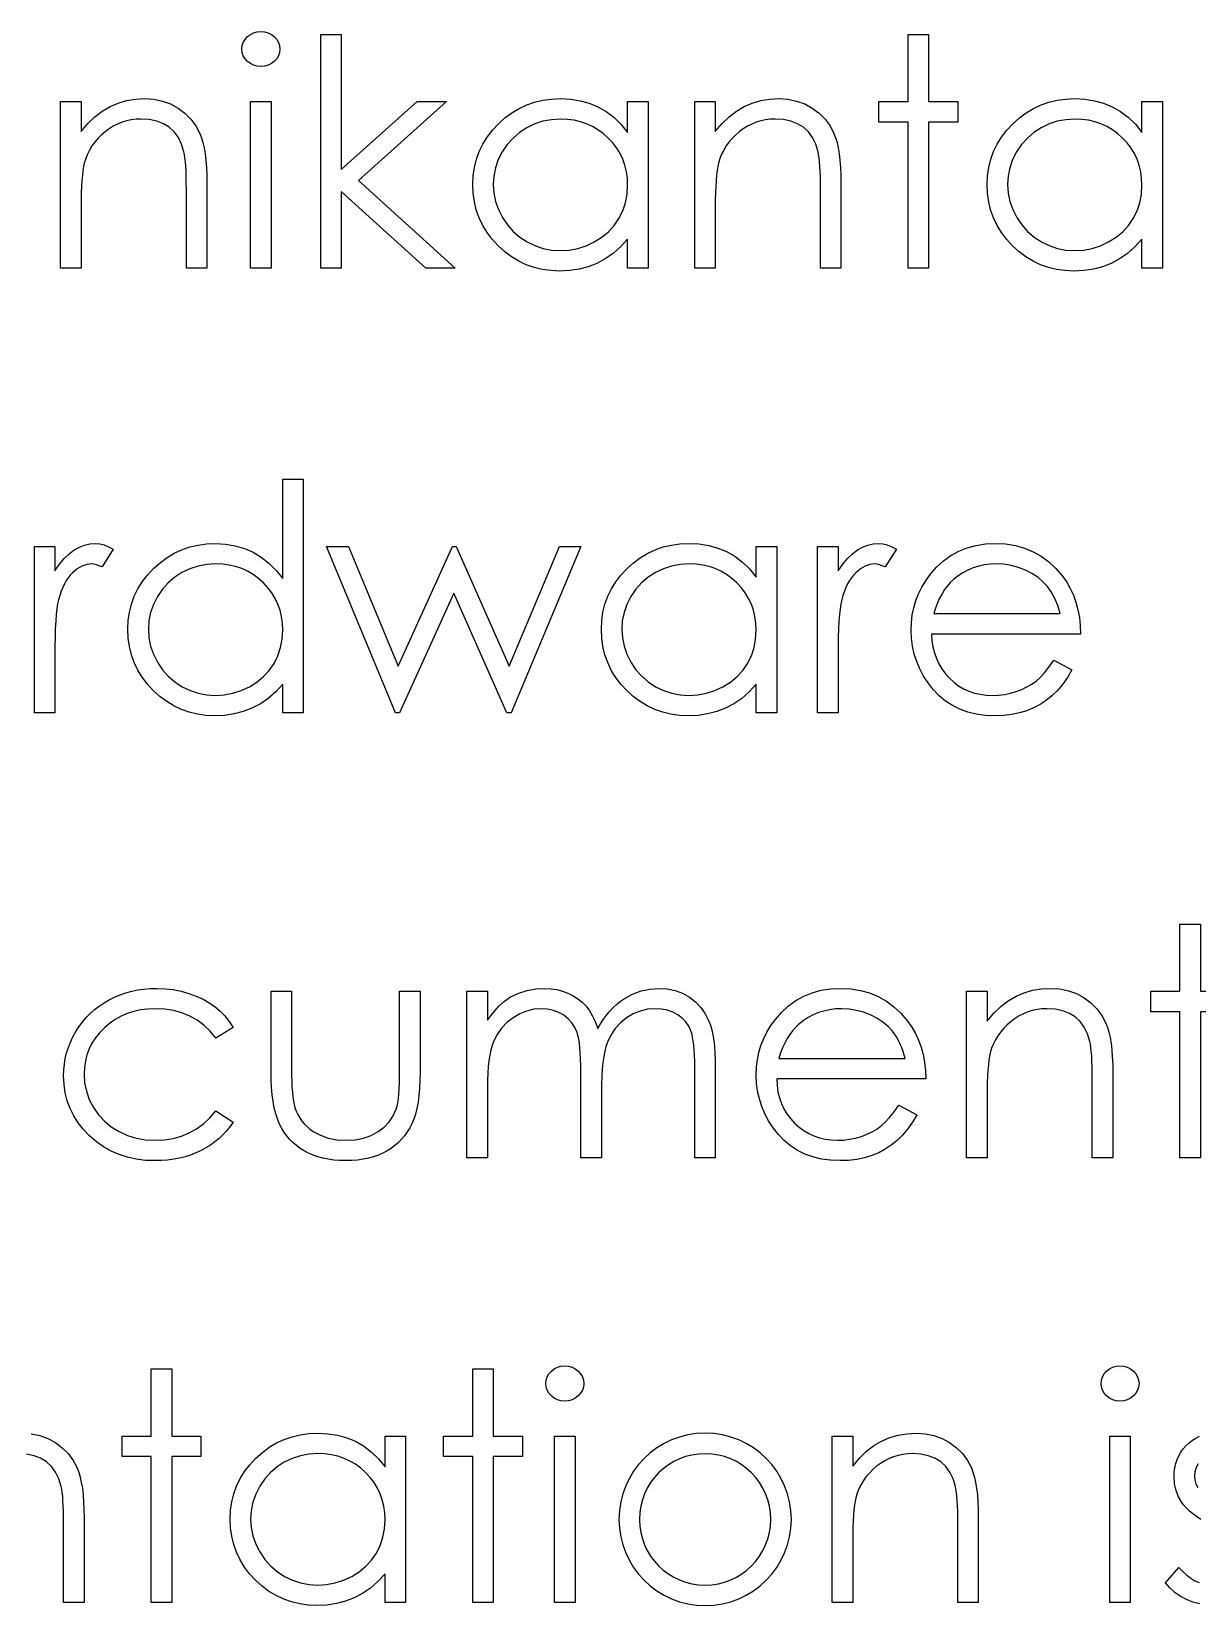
# Model space of a CAD drawing. Header units: millimetres. Extents: x -111 to 182, y -25 to 94.
# Drawn here: x -17.77 to 0.13, y 69.95 to 94.13 of the extents above; entities that cross this region are included whole.
import ezdxf

# ---------------------------------------------------------------- set-up
doc = ezdxf.new("R2010")
doc.units = ezdxf.units.MM

msp = doc.modelspace()

# ---------------------------------------------------------------- linework, layer by layer
at = {"color": 7, "linetype": 'Continuous', "flags": 128}
for points in [[(-14.251, 94.127), (-14.193, 94.122), (-14.139, 94.107), (-14.089, 94.082), (-14.044, 94.048), (-14.007, 94.006), (-13.98, 93.96), (-13.964, 93.91), (-13.958, 93.856), (-13.958, 93.856), (-13.964, 93.804), (-13.98, 93.755), (-14.007, 93.709), (-14.044, 93.668), (-14.089, 93.633), (-14.139, 93.608), (-14.193, 93.593), (-14.251, 93.588), (-14.251, 93.588), (-14.309, 93.593), (-14.361, 93.608), (-14.411, 93.633), (-14.456, 93.668), (-14.493, 93.709), (-14.52, 93.755), (-14.536, 93.804), (-14.542, 93.856), (-14.542, 93.856), (-14.536, 93.91), (-14.52, 93.96), (-14.493, 94.006), (-14.456, 94.048), (-14.411, 94.082), (-14.361, 94.107), (-14.309, 94.122), (-14.251, 94.127)], [(-13.33, 94.082), (-13.016, 94.082), (-13.016, 94.082), (-13.016, 92.007), (-13.016, 92.007), (-11.852, 93.05), (-11.852, 93.05), (-11.401, 93.05), (-11.401, 93.05), (-12.751, 91.838), (-12.751, 91.838), (-11.266, 90.492), (-11.266, 90.492), (-11.717, 90.492), (-11.717, 90.492), (-13.016, 91.671), (-13.016, 91.671), (-13.016, 90.492), (-13.016, 90.492), (-13.33, 90.492), (-13.33, 90.492), (-13.33, 94.082)], [(-4.311, 94.082), (-3.997, 94.082), (-3.997, 94.082), (-3.997, 93.05), (-3.997, 93.05), (-3.548, 93.05), (-3.548, 93.05), (-3.548, 92.736), (-3.548, 92.736), (-3.997, 92.736), (-3.997, 92.736), (-3.997, 90.492), (-3.997, 90.492), (-4.311, 90.492), (-4.311, 90.492), (-4.311, 92.736), (-4.311, 92.736), (-4.76, 92.736), (-4.76, 92.736), (-4.76, 93.05), (-4.76, 93.05), (-4.311, 93.05), (-4.311, 93.05), (-4.311, 94.082)], [(-17.324, 93.05), (-17.01, 93.05), (-17.01, 93.05), (-17.01, 92.589), (-17.01, 92.589), (-16.906, 92.712), (-16.799, 92.818), (-16.685, 92.905), (-16.566, 92.974), (-16.442, 93.027), (-16.312, 93.065), (-16.177, 93.087), (-16.036, 93.095), (-16.036, 93.095), (-15.895, 93.086), (-15.762, 93.059), (-15.637, 93.014), (-15.52, 92.95), (-15.415, 92.872), (-15.324, 92.781), (-15.248, 92.677), (-15.187, 92.561), (-15.162, 92.495), (-15.14, 92.421), (-15.122, 92.339), (-15.107, 92.248), (-15.095, 92.148), (-15.087, 92.04), (-15.081, 91.923), (-15.08, 91.798), (-15.08, 91.798), (-15.08, 90.492), (-15.08, 90.492), (-15.394, 90.492), (-15.394, 90.492), (-15.394, 91.695), (-15.394, 91.695), (-15.395, 91.8), (-15.396, 91.895), (-15.399, 91.981), (-15.403, 92.059), (-15.409, 92.127), (-15.415, 92.186), (-15.423, 92.237), (-15.431, 92.277), (-15.431, 92.277), (-15.467, 92.395), (-15.517, 92.498), (-15.58, 92.584), (-15.656, 92.655), (-15.746, 92.71), (-15.848, 92.749), (-15.963, 92.773), (-16.091, 92.781), (-16.091, 92.781), (-16.167, 92.778), (-16.24, 92.769), (-16.313, 92.753), (-16.382, 92.732), (-16.45, 92.704), (-16.516, 92.671), (-16.58, 92.631), (-16.641, 92.586), (-16.7, 92.535), (-16.752, 92.483), (-16.8, 92.427), (-16.843, 92.368), (-16.88, 92.306), (-16.912, 92.242), (-16.939, 92.174), (-16.961, 92.103), (-16.961, 92.103), (-16.972, 92.052), (-16.982, 91.99), (-16.991, 91.919), (-16.998, 91.838), (-17.003, 91.747), (-17.007, 91.647), (-17.009, 91.537), (-17.01, 91.417), (-17.01, 91.417), (-17.01, 90.492), (-17.01, 90.492), (-17.324, 90.492), (-17.324, 90.492), (-17.324, 93.05)], [(-8.304, 93.05), (-8.304, 90.492), (-8.304, 90.492), (-8.619, 90.492), (-8.619, 90.492), (-8.619, 90.935), (-8.619, 90.935), (-8.727, 90.817), (-8.841, 90.716), (-8.963, 90.632), (-9.091, 90.565), (-9.225, 90.513), (-9.365, 90.477), (-9.511, 90.454), (-9.663, 90.447), (-9.663, 90.447), (-9.799, 90.454), (-9.929, 90.472), (-10.054, 90.502), (-10.175, 90.544), (-10.29, 90.599), (-10.401, 90.665), (-10.506, 90.744), (-10.606, 90.835), (-10.698, 90.935), (-10.777, 91.039), (-10.844, 91.149), (-10.899, 91.265), (-10.942, 91.386), (-10.972, 91.511), (-10.99, 91.642), (-10.997, 91.778), (-10.997, 91.778), (-10.99, 91.911), (-10.972, 92.04), (-10.941, 92.164), (-10.898, 92.283), (-10.842, 92.397), (-10.775, 92.505), (-10.695, 92.61), (-10.603, 92.709), (-10.502, 92.799), (-10.395, 92.878), (-10.284, 92.944), (-10.168, 92.998), (-10.047, 93.041), (-9.92, 93.071), (-9.789, 93.089), (-9.653, 93.095), (-9.653, 93.095), (-9.497, 93.087), (-9.348, 93.064), (-9.207, 93.025), (-9.074, 92.971), (-8.949, 92.9), (-8.83, 92.81), (-8.721, 92.703), (-8.619, 92.577), (-8.619, 92.577), (-8.619, 93.05), (-8.619, 93.05), (-8.304, 93.05)], [(-7.586, 93.05), (-7.272, 93.05), (-7.272, 93.05), (-7.272, 92.589), (-7.272, 92.589), (-7.169, 92.712), (-7.061, 92.818), (-6.948, 92.905), (-6.829, 92.974), (-6.704, 93.027), (-6.575, 93.065), (-6.439, 93.087), (-6.299, 93.095), (-6.299, 93.095), (-6.158, 93.086), (-6.024, 93.059), (-5.9, 93.014), (-5.783, 92.95), (-5.678, 92.872), (-5.587, 92.781), (-5.511, 92.677), (-5.45, 92.561), (-5.425, 92.495), (-5.403, 92.421), (-5.385, 92.339), (-5.37, 92.248), (-5.358, 92.148), (-5.35, 92.04), (-5.344, 91.923), (-5.343, 91.798), (-5.343, 91.798), (-5.343, 90.492), (-5.343, 90.492), (-5.657, 90.492), (-5.657, 90.492), (-5.657, 91.695), (-5.657, 91.695), (-5.658, 91.8), (-5.659, 91.895), (-5.662, 91.981), (-5.666, 92.059), (-5.672, 92.127), (-5.678, 92.186), (-5.686, 92.237), (-5.694, 92.277), (-5.694, 92.277), (-5.73, 92.395), (-5.78, 92.498), (-5.843, 92.584), (-5.919, 92.655), (-6.009, 92.71), (-6.111, 92.749), (-6.226, 92.773), (-6.354, 92.781), (-6.354, 92.781), (-6.43, 92.778), (-6.503, 92.769), (-6.575, 92.753), (-6.645, 92.732), (-6.713, 92.704), (-6.779, 92.671), (-6.843, 92.631), (-6.904, 92.586), (-6.962, 92.535), (-7.015, 92.483), (-7.063, 92.427), (-7.105, 92.368), (-7.143, 92.306), (-7.175, 92.242), (-7.202, 92.174), (-7.224, 92.103), (-7.224, 92.103), (-7.235, 92.052), (-7.245, 91.99), (-7.253, 91.919), (-7.26, 91.838), (-7.265, 91.747), (-7.27, 91.647), (-7.272, 91.537), (-7.272, 91.417), (-7.272, 91.417), (-7.272, 90.492), (-7.272, 90.492), (-7.586, 90.492), (-7.586, 90.492), (-7.586, 93.05)], [(-0.407, 93.05), (-0.407, 90.492), (-0.407, 90.492), (-0.721, 90.492), (-0.721, 90.492), (-0.721, 90.935), (-0.721, 90.935), (-0.83, 90.817), (-0.944, 90.716), (-1.066, 90.632), (-1.194, 90.565), (-1.328, 90.513), (-1.467, 90.477), (-1.614, 90.454), (-1.766, 90.447), (-1.766, 90.447), (-1.901, 90.454), (-2.031, 90.472), (-2.157, 90.502), (-2.278, 90.544), (-2.393, 90.599), (-2.503, 90.665), (-2.608, 90.744), (-2.709, 90.835), (-2.801, 90.935), (-2.88, 91.039), (-2.946, 91.149), (-3.002, 91.265), (-3.045, 91.386), (-3.075, 91.511), (-3.093, 91.642), (-3.099, 91.778), (-3.099, 91.778), (-3.093, 91.911), (-3.075, 92.04), (-3.044, 92.164), (-3, 92.283), (-2.945, 92.397), (-2.878, 92.505), (-2.798, 92.61), (-2.705, 92.709), (-2.604, 92.799), (-2.498, 92.878), (-2.387, 92.944), (-2.271, 92.998), (-2.149, 93.041), (-2.023, 93.071), (-1.892, 93.089), (-1.756, 93.095), (-1.756, 93.095), (-1.6, 93.087), (-1.451, 93.064), (-1.31, 93.025), (-1.177, 92.971), (-1.051, 92.9), (-0.933, 92.81), (-0.823, 92.703), (-0.721, 92.577), (-0.721, 92.577), (-0.721, 93.05), (-0.721, 93.05), (-0.407, 93.05)], [(-14.407, 93.05), (-14.093, 93.05), (-14.093, 93.05), (-14.093, 90.492), (-14.093, 90.492), (-14.407, 90.492), (-14.407, 90.492), (-14.407, 93.05)], [(-9.649, 92.781), (-9.787, 92.772), (-9.918, 92.748), (-10.045, 92.706), (-10.166, 92.649), (-10.278, 92.577), (-10.378, 92.49), (-10.467, 92.392), (-10.543, 92.279), (-10.604, 92.158), (-10.648, 92.033), (-10.674, 91.906), (-10.683, 91.775), (-10.683, 91.775), (-10.674, 91.644), (-10.648, 91.517), (-10.603, 91.392), (-10.542, 91.27), (-10.465, 91.156), (-10.376, 91.056), (-10.275, 90.969), (-10.162, 90.895), (-10.041, 90.837), (-9.916, 90.795), (-9.786, 90.77), (-9.652, 90.762), (-9.652, 90.762), (-9.516, 90.77), (-9.383, 90.794), (-9.255, 90.836), (-9.13, 90.894), (-9.015, 90.966), (-8.912, 91.05), (-8.825, 91.146), (-8.752, 91.254), (-8.694, 91.371), (-8.651, 91.496), (-8.627, 91.627), (-8.619, 91.766), (-8.619, 91.766), (-8.623, 91.871), (-8.637, 91.973), (-8.661, 92.071), (-8.693, 92.163), (-8.735, 92.251), (-8.786, 92.336), (-8.846, 92.415), (-8.916, 92.49), (-8.993, 92.558), (-9.074, 92.617), (-9.159, 92.667), (-9.248, 92.708), (-9.342, 92.74), (-9.44, 92.763), (-9.543, 92.777), (-9.649, 92.781)], [(-1.752, 92.781), (-1.889, 92.772), (-2.021, 92.748), (-2.147, 92.706), (-2.268, 92.649), (-2.381, 92.577), (-2.481, 92.49), (-2.569, 92.392), (-2.646, 92.279), (-2.707, 92.158), (-2.75, 92.033), (-2.777, 91.906), (-2.785, 91.775), (-2.785, 91.775), (-2.776, 91.644), (-2.75, 91.517), (-2.706, 91.392), (-2.644, 91.27), (-2.567, 91.156), (-2.479, 91.056), (-2.378, 90.969), (-2.265, 90.895), (-2.144, 90.837), (-2.018, 90.795), (-1.888, 90.77), (-1.755, 90.762), (-1.755, 90.762), (-1.619, 90.77), (-1.486, 90.794), (-1.358, 90.836), (-1.233, 90.894), (-1.117, 90.966), (-1.015, 91.05), (-0.928, 91.146), (-0.854, 91.254), (-0.796, 91.371), (-0.754, 91.496), (-0.729, 91.627), (-0.721, 91.766), (-0.721, 91.766), (-0.726, 91.871), (-0.74, 91.973), (-0.763, 92.071), (-0.795, 92.163), (-0.837, 92.251), (-0.889, 92.336), (-0.949, 92.415), (-1.019, 92.49), (-1.095, 92.558), (-1.176, 92.617), (-1.262, 92.667), (-1.351, 92.708), (-1.445, 92.74), (-1.543, 92.763), (-1.645, 92.777), (-1.752, 92.781)], [(-13.599, 87.249), (-13.599, 83.659), (-13.599, 83.659), (-13.913, 83.659), (-13.913, 83.659), (-13.913, 84.101), (-13.913, 84.101), (-14.022, 83.984), (-14.136, 83.883), (-14.258, 83.798), (-14.386, 83.731), (-14.52, 83.68), (-14.659, 83.644), (-14.806, 83.621), (-14.958, 83.614), (-14.958, 83.614), (-15.093, 83.62), (-15.224, 83.639), (-15.349, 83.669), (-15.47, 83.711), (-15.585, 83.766), (-15.696, 83.832), (-15.801, 83.911), (-15.901, 84.002), (-15.993, 84.101), (-16.072, 84.206), (-16.139, 84.316), (-16.194, 84.432), (-16.237, 84.552), (-16.267, 84.678), (-16.285, 84.809), (-16.292, 84.945), (-16.292, 84.945), (-16.285, 85.078), (-16.267, 85.207), (-16.236, 85.33), (-16.193, 85.45), (-16.137, 85.563), (-16.07, 85.672), (-15.99, 85.776), (-15.898, 85.875), (-15.797, 85.966), (-15.69, 86.044), (-15.579, 86.111), (-15.463, 86.165), (-15.342, 86.208), (-15.215, 86.238), (-15.084, 86.255), (-14.948, 86.262), (-14.948, 86.262), (-14.792, 86.253), (-14.643, 86.228), (-14.502, 86.185), (-14.369, 86.126), (-14.244, 86.05), (-14.125, 85.958), (-14.016, 85.848), (-13.913, 85.722), (-13.913, 85.722), (-13.913, 87.249), (-13.913, 87.249), (-13.599, 87.249)], [(-17.727, 86.217), (-17.413, 86.217), (-17.413, 86.217), (-17.413, 85.84), (-17.413, 85.84), (-17.342, 85.944), (-17.268, 86.032), (-17.193, 86.104), (-17.116, 86.162), (-17.037, 86.205), (-16.956, 86.237), (-16.874, 86.255), (-16.789, 86.262), (-16.789, 86.262), (-16.724, 86.256), (-16.657, 86.24), (-16.587, 86.212), (-16.516, 86.174), (-16.516, 86.174), (-16.688, 85.902), (-16.688, 85.902), (-16.734, 85.921), (-16.776, 85.936), (-16.815, 85.945), (-16.849, 85.947), (-16.849, 85.947), (-16.924, 85.939), (-16.998, 85.914), (-17.071, 85.872), (-17.142, 85.813), (-17.176, 85.777), (-17.209, 85.736), (-17.238, 85.692), (-17.266, 85.642), (-17.292, 85.587), (-17.316, 85.528), (-17.338, 85.464), (-17.357, 85.396), (-17.357, 85.396), (-17.371, 85.335), (-17.382, 85.26), (-17.392, 85.171), (-17.399, 85.068), (-17.406, 84.952), (-17.41, 84.821), (-17.413, 84.677), (-17.413, 84.519), (-17.413, 84.519), (-17.413, 83.659), (-17.413, 83.659), (-17.727, 83.659), (-17.727, 83.659), (-17.727, 86.217)], [(-13.24, 86.217), (-12.903, 86.217), (-12.903, 86.217), (-12.141, 84.377), (-12.141, 84.377), (-11.306, 86.217), (-11.306, 86.217), (-11.253, 86.217), (-11.253, 86.217), (-10.436, 84.377), (-10.436, 84.377), (-9.667, 86.217), (-9.667, 86.217), (-9.336, 86.217), (-9.336, 86.217), (-10.406, 83.659), (-10.406, 83.659), (-10.471, 83.659), (-10.471, 83.659), (-11.288, 85.499), (-11.288, 85.499), (-12.123, 83.659), (-12.123, 83.659), (-12.181, 83.659), (-12.181, 83.659), (-13.24, 86.217)], [(-6.33, 86.217), (-6.33, 83.659), (-6.33, 83.659), (-6.644, 83.659), (-6.644, 83.659), (-6.644, 84.101), (-6.644, 84.101), (-6.753, 83.984), (-6.867, 83.883), (-6.989, 83.798), (-7.117, 83.731), (-7.251, 83.68), (-7.39, 83.644), (-7.537, 83.621), (-7.689, 83.614), (-7.689, 83.614), (-7.824, 83.62), (-7.955, 83.639), (-8.08, 83.669), (-8.201, 83.711), (-8.316, 83.766), (-8.426, 83.832), (-8.532, 83.911), (-8.632, 84.002), (-8.724, 84.101), (-8.803, 84.206), (-8.87, 84.316), (-8.925, 84.432), (-8.968, 84.552), (-8.998, 84.678), (-9.016, 84.809), (-9.022, 84.945), (-9.022, 84.945), (-9.016, 85.078), (-8.998, 85.207), (-8.967, 85.33), (-8.924, 85.45), (-8.868, 85.563), (-8.801, 85.672), (-8.721, 85.776), (-8.628, 85.875), (-8.527, 85.966), (-8.421, 86.044), (-8.31, 86.111), (-8.194, 86.165), (-8.072, 86.208), (-7.946, 86.238), (-7.815, 86.255), (-7.679, 86.262), (-7.679, 86.262), (-7.523, 86.254), (-7.374, 86.231), (-7.233, 86.191), (-7.1, 86.137), (-6.974, 86.067), (-6.856, 85.977), (-6.747, 85.87), (-6.644, 85.743), (-6.644, 85.743), (-6.644, 86.217), (-6.644, 86.217), (-6.33, 86.217)], [(-5.702, 86.217), (-5.388, 86.217), (-5.388, 86.217), (-5.388, 85.84), (-5.388, 85.84), (-5.316, 85.944), (-5.243, 86.032), (-5.168, 86.104), (-5.09, 86.162), (-5.011, 86.205), (-4.93, 86.237), (-4.848, 86.255), (-4.764, 86.262), (-4.764, 86.262), (-4.699, 86.256), (-4.631, 86.24), (-4.562, 86.212), (-4.49, 86.174), (-4.49, 86.174), (-4.663, 85.902), (-4.663, 85.902), (-4.708, 85.921), (-4.75, 85.936), (-4.789, 85.945), (-4.823, 85.947), (-4.823, 85.947), (-4.898, 85.939), (-4.973, 85.914), (-5.045, 85.872), (-5.116, 85.813), (-5.151, 85.777), (-5.183, 85.736), (-5.212, 85.692), (-5.241, 85.642), (-5.266, 85.587), (-5.29, 85.528), (-5.312, 85.464), (-5.332, 85.396), (-5.332, 85.396), (-5.345, 85.335), (-5.356, 85.26), (-5.366, 85.171), (-5.374, 85.068), (-5.38, 84.952), (-5.384, 84.821), (-5.387, 84.677), (-5.388, 84.519), (-5.388, 84.519), (-5.388, 83.659), (-5.388, 83.659), (-5.702, 83.659), (-5.702, 83.659), (-5.702, 86.217)], [(-2.077, 84.467), (-1.798, 84.32), (-1.798, 84.32), (-1.867, 84.203), (-1.94, 84.098), (-2.019, 84.004), (-2.103, 83.923), (-2.192, 83.852), (-2.286, 83.79), (-2.386, 83.737), (-2.491, 83.693), (-2.603, 83.658), (-2.721, 83.634), (-2.847, 83.619), (-2.979, 83.614), (-2.979, 83.614), (-3.127, 83.62), (-3.265, 83.639), (-3.396, 83.671), (-3.519, 83.715), (-3.632, 83.772), (-3.738, 83.841), (-3.836, 83.923), (-3.925, 84.018), (-4.005, 84.12), (-4.075, 84.226), (-4.133, 84.336), (-4.18, 84.448), (-4.218, 84.564), (-4.245, 84.683), (-4.26, 84.805), (-4.266, 84.931), (-4.266, 84.931), (-4.261, 85.049), (-4.248, 85.164), (-4.225, 85.275), (-4.192, 85.384), (-4.151, 85.489), (-4.1, 85.591), (-4.04, 85.689), (-3.971, 85.785), (-3.971, 85.785), (-3.874, 85.896), (-3.769, 85.994), (-3.656, 86.075), (-3.535, 86.142), (-3.406, 86.194), (-3.269, 86.232), (-3.125, 86.254), (-2.972, 86.262), (-2.972, 86.262), (-2.815, 86.254), (-2.665, 86.23), (-2.524, 86.191), (-2.392, 86.136), (-2.267, 86.065), (-2.151, 85.978), (-2.042, 85.876), (-1.942, 85.758), (-1.942, 85.758), (-1.877, 85.666), (-1.822, 85.57), (-1.774, 85.466), (-1.736, 85.358), (-1.705, 85.245), (-1.682, 85.126), (-1.669, 85.001), (-1.663, 84.871), (-1.663, 84.871), (-3.952, 84.871), (-3.952, 84.871), (-3.946, 84.77), (-3.932, 84.673), (-3.909, 84.581), (-3.878, 84.494), (-3.84, 84.412), (-3.794, 84.334), (-3.739, 84.261), (-3.677, 84.193), (-3.608, 84.131), (-3.536, 84.077), (-3.46, 84.031), (-3.379, 83.994), (-3.295, 83.965), (-3.207, 83.945), (-3.115, 83.932), (-3.019, 83.928), (-3.019, 83.928), (-2.925, 83.932), (-2.833, 83.943), (-2.742, 83.962), (-2.652, 83.988), (-2.566, 84.02), (-2.487, 84.058), (-2.414, 84.1), (-2.348, 84.147), (-2.285, 84.204), (-2.218, 84.277), (-2.149, 84.364), (-2.077, 84.467)], [(-14.944, 85.947), (-15.081, 85.939), (-15.213, 85.914), (-15.339, 85.873), (-15.461, 85.816), (-15.573, 85.743), (-15.673, 85.657), (-15.762, 85.558), (-15.838, 85.445), (-15.899, 85.325), (-15.942, 85.2), (-15.969, 85.072), (-15.977, 84.941), (-15.977, 84.941), (-15.968, 84.811), (-15.942, 84.683), (-15.898, 84.559), (-15.837, 84.437), (-15.759, 84.323), (-15.671, 84.223), (-15.57, 84.136), (-15.457, 84.062), (-15.336, 84.003), (-15.21, 83.962), (-15.081, 83.937), (-14.947, 83.928), (-14.947, 83.928), (-14.811, 83.937), (-14.678, 83.961), (-14.55, 84.003), (-14.425, 84.061), (-14.31, 84.133), (-14.207, 84.217), (-14.12, 84.313), (-14.047, 84.42), (-13.988, 84.537), (-13.946, 84.662), (-13.922, 84.793), (-13.913, 84.932), (-13.913, 84.932), (-13.918, 85.038), (-13.932, 85.14), (-13.955, 85.237), (-13.988, 85.33), (-14.03, 85.418), (-14.081, 85.502), (-14.141, 85.581), (-14.211, 85.656), (-14.288, 85.724), (-14.368, 85.784), (-14.454, 85.834), (-14.543, 85.875), (-14.637, 85.907), (-14.735, 85.929), (-14.837, 85.943), (-14.944, 85.947)], [(-7.675, 85.947), (-7.812, 85.939), (-7.944, 85.914), (-8.07, 85.873), (-8.192, 85.816), (-8.304, 85.743), (-8.404, 85.657), (-8.492, 85.558), (-8.569, 85.445), (-8.63, 85.325), (-8.673, 85.2), (-8.7, 85.072), (-8.708, 84.941), (-8.708, 84.941), (-8.699, 84.811), (-8.673, 84.683), (-8.629, 84.559), (-8.567, 84.437), (-8.49, 84.323), (-8.402, 84.223), (-8.301, 84.136), (-8.188, 84.062), (-8.067, 84.003), (-7.941, 83.962), (-7.812, 83.937), (-7.678, 83.928), (-7.678, 83.928), (-7.542, 83.937), (-7.409, 83.961), (-7.281, 84.003), (-7.156, 84.061), (-7.04, 84.133), (-6.938, 84.217), (-6.851, 84.313), (-6.777, 84.42), (-6.719, 84.537), (-6.677, 84.662), (-6.653, 84.793), (-6.644, 84.932), (-6.644, 84.932), (-6.649, 85.038), (-6.663, 85.14), (-6.686, 85.237), (-6.718, 85.33), (-6.761, 85.418), (-6.812, 85.502), (-6.872, 85.581), (-6.942, 85.656), (-7.019, 85.724), (-7.099, 85.784), (-7.185, 85.834), (-7.274, 85.875), (-7.368, 85.907), (-7.466, 85.929), (-7.568, 85.943), (-7.675, 85.947)], [(-1.977, 85.185), (-2.015, 85.309), (-2.06, 85.419), (-2.113, 85.517), (-2.173, 85.601), (-2.242, 85.675), (-2.322, 85.742), (-2.411, 85.801), (-2.512, 85.852), (-2.618, 85.894), (-2.728, 85.924), (-2.841, 85.942), (-2.956, 85.947), (-2.956, 85.947), (-3.05, 85.944), (-3.141, 85.933), (-3.228, 85.914), (-3.312, 85.888), (-3.393, 85.853), (-3.47, 85.813), (-3.544, 85.764), (-3.615, 85.708), (-3.615, 85.708), (-3.664, 85.661), (-3.709, 85.609), (-3.752, 85.553), (-3.791, 85.49), (-3.828, 85.422), (-3.861, 85.348), (-3.892, 85.269), (-3.919, 85.185), (-3.919, 85.185), (-1.977, 85.185)], [(-0.138, 80.415), (0.176, 80.415), (0.176, 80.415), (0.176, 79.383), (0.176, 79.383), (0.625, 79.383), (0.625, 79.383), (0.625, 79.069), (0.625, 79.069), (0.176, 79.069), (0.176, 79.069), (0.176, 76.826), (0.176, 76.826), (-0.138, 76.826), (-0.138, 76.826), (-0.138, 79.069), (-0.138, 79.069), (-0.586, 79.069), (-0.586, 79.069), (-0.586, 79.383), (-0.586, 79.383), (-0.138, 79.383), (-0.138, 79.383), (-0.138, 80.415)], [(-14.676, 78.829), (-14.939, 78.665), (-14.939, 78.665), (-15.028, 78.771), (-15.126, 78.862), (-15.23, 78.939), (-15.342, 79.002), (-15.463, 79.051), (-15.591, 79.086), (-15.726, 79.107), (-15.87, 79.114), (-15.87, 79.114), (-15.985, 79.109), (-16.096, 79.096), (-16.201, 79.073), (-16.301, 79.041), (-16.397, 79), (-16.487, 78.949), (-16.573, 78.89), (-16.653, 78.822), (-16.726, 78.747), (-16.789, 78.667), (-16.843, 78.585), (-16.887, 78.498), (-16.921, 78.407), (-16.945, 78.313), (-16.96, 78.214), (-16.965, 78.111), (-16.965, 78.111), (-16.956, 77.978), (-16.929, 77.848), (-16.884, 77.722), (-16.822, 77.6), (-16.743, 77.487), (-16.651, 77.387), (-16.547, 77.3), (-16.428, 77.227), (-16.299, 77.169), (-16.163, 77.128), (-16.02, 77.103), (-15.868, 77.095), (-15.868, 77.095), (-15.729, 77.102), (-15.597, 77.123), (-15.471, 77.158), (-15.351, 77.207), (-15.239, 77.27), (-15.133, 77.347), (-15.032, 77.438), (-14.939, 77.544), (-14.939, 77.544), (-14.676, 77.371), (-14.676, 77.371), (-14.724, 77.303), (-14.776, 77.239), (-14.832, 77.178), (-14.891, 77.122), (-14.955, 77.07), (-15.023, 77.021), (-15.094, 76.976), (-15.169, 76.936), (-15.248, 76.899), (-15.329, 76.868), (-15.412, 76.841), (-15.499, 76.819), (-15.588, 76.802), (-15.681, 76.791), (-15.776, 76.783), (-15.873, 76.781), (-15.873, 76.781), (-16.022, 76.786), (-16.163, 76.805), (-16.299, 76.834), (-16.428, 76.875), (-16.55, 76.929), (-16.667, 76.994), (-16.776, 77.071), (-16.879, 77.16), (-16.973, 77.258), (-17.054, 77.361), (-17.122, 77.468), (-17.179, 77.581), (-17.223, 77.699), (-17.254, 77.822), (-17.272, 77.95), (-17.279, 78.083), (-17.279, 78.083), (-17.276, 78.174), (-17.267, 78.263), (-17.253, 78.351), (-17.232, 78.436), (-17.206, 78.52), (-17.174, 78.603), (-17.136, 78.684), (-17.092, 78.763), (-17.043, 78.839), (-16.99, 78.911), (-16.932, 78.979), (-16.87, 79.042), (-16.804, 79.101), (-16.733, 79.155), (-16.658, 79.206), (-16.578, 79.252), (-16.496, 79.294), (-16.41, 79.329), (-16.322, 79.359), (-16.232, 79.384), (-16.139, 79.404), (-16.045, 79.417), (-15.947, 79.425), (-15.847, 79.428), (-15.847, 79.428), (-15.722, 79.423), (-15.597, 79.409), (-15.476, 79.385), (-15.357, 79.35), (-15.243, 79.308), (-15.138, 79.261), (-15.043, 79.207), (-14.956, 79.147), (-14.877, 79.08), (-14.804, 79.005), (-14.737, 78.921), (-14.676, 78.829)], [(-14.093, 79.383), (-13.779, 79.383), (-13.779, 79.383), (-13.779, 78.197), (-13.779, 78.197), (-13.778, 78.093), (-13.776, 77.997), (-13.772, 77.91), (-13.766, 77.83), (-13.759, 77.76), (-13.751, 77.698), (-13.741, 77.645), (-13.729, 77.599), (-13.729, 77.599), (-13.708, 77.542), (-13.683, 77.488), (-13.654, 77.438), (-13.621, 77.39), (-13.583, 77.345), (-13.541, 77.304), (-13.496, 77.265), (-13.445, 77.23), (-13.335, 77.171), (-13.214, 77.129), (-13.084, 77.103), (-12.944, 77.095), (-12.944, 77.095), (-12.804, 77.103), (-12.675, 77.128), (-12.557, 77.169), (-12.45, 77.227), (-12.357, 77.297), (-12.279, 77.38), (-12.217, 77.471), (-12.17, 77.574), (-12.17, 77.574), (-12.158, 77.616), (-12.148, 77.668), (-12.139, 77.73), (-12.131, 77.803), (-12.126, 77.886), (-12.122, 77.98), (-12.119, 78.083), (-12.119, 78.197), (-12.119, 78.197), (-12.119, 79.383), (-12.119, 79.383), (-11.804, 79.383), (-11.804, 79.383), (-11.804, 78.138), (-11.804, 78.138), (-11.807, 78.011), (-11.812, 77.892), (-11.822, 77.781), (-11.836, 77.678), (-11.853, 77.583), (-11.875, 77.497), (-11.901, 77.418), (-11.931, 77.347), (-11.964, 77.283), (-12.001, 77.222), (-12.043, 77.164), (-12.088, 77.11), (-12.138, 77.06), (-12.191, 77.014), (-12.249, 76.97), (-12.311, 76.931), (-12.376, 76.896), (-12.445, 76.865), (-12.519, 76.84), (-12.596, 76.819), (-12.678, 76.802), (-12.764, 76.79), (-12.853, 76.783), (-12.947, 76.781), (-12.947, 76.781), (-13.04, 76.783), (-13.13, 76.79), (-13.215, 76.802), (-13.297, 76.819), (-13.375, 76.84), (-13.449, 76.865), (-13.519, 76.896), (-13.585, 76.931), (-13.646, 76.97), (-13.704, 77.014), (-13.758, 77.061), (-13.808, 77.111), (-13.854, 77.166), (-13.895, 77.224), (-13.933, 77.286), (-13.967, 77.351), (-13.996, 77.422), (-14.022, 77.502), (-14.044, 77.591), (-14.061, 77.688), (-14.075, 77.794), (-14.085, 77.907), (-14.091, 78.03), (-14.093, 78.161), (-14.093, 78.161), (-14.093, 79.383)], [(-11.086, 79.383), (-10.772, 79.383), (-10.772, 79.383), (-10.772, 78.939), (-10.772, 78.939), (-10.685, 79.054), (-10.597, 79.152), (-10.508, 79.233), (-10.418, 79.298), (-10.418, 79.298), (-10.291, 79.355), (-10.16, 79.396), (-10.027, 79.42), (-9.89, 79.428), (-9.89, 79.428), (-9.798, 79.423), (-9.708, 79.41), (-9.62, 79.387), (-9.536, 79.355), (-9.455, 79.315), (-9.383, 79.269), (-9.318, 79.217), (-9.261, 79.159), (-9.21, 79.092), (-9.161, 79.011), (-9.117, 78.918), (-9.076, 78.811), (-9.076, 78.811), (-9.034, 78.884), (-8.989, 78.953), (-8.942, 79.017), (-8.892, 79.077), (-8.839, 79.132), (-8.785, 79.183), (-8.727, 79.229), (-8.667, 79.27), (-8.542, 79.339), (-8.412, 79.389), (-8.278, 79.418), (-8.138, 79.428), (-8.138, 79.428), (-8.01, 79.42), (-7.889, 79.395), (-7.776, 79.353), (-7.671, 79.295), (-7.577, 79.222), (-7.495, 79.136), (-7.426, 79.037), (-7.371, 78.924), (-7.347, 78.861), (-7.328, 78.79), (-7.311, 78.712), (-7.297, 78.627), (-7.286, 78.534), (-7.279, 78.434), (-7.274, 78.326), (-7.272, 78.211), (-7.272, 78.211), (-7.272, 76.826), (-7.272, 76.826), (-7.586, 76.826), (-7.586, 76.826), (-7.586, 78.212), (-7.586, 78.212), (-7.587, 78.311), (-7.59, 78.401), (-7.595, 78.483), (-7.601, 78.557), (-7.61, 78.623), (-7.62, 78.682), (-7.632, 78.732), (-7.646, 78.774), (-7.681, 78.847), (-7.727, 78.913), (-7.783, 78.97), (-7.849, 79.021), (-7.924, 79.062), (-8.007, 79.091), (-8.096, 79.108), (-8.193, 79.114), (-8.193, 79.114), (-8.311, 79.106), (-8.424, 79.079), (-8.533, 79.036), (-8.636, 78.974), (-8.73, 78.898), (-8.81, 78.811), (-8.877, 78.711), (-8.93, 78.6), (-8.952, 78.537), (-8.97, 78.464), (-8.986, 78.381), (-8.999, 78.289), (-9.009, 78.187), (-9.017, 78.074), (-9.021, 77.952), (-9.022, 77.821), (-9.022, 77.821), (-9.022, 76.826), (-9.022, 76.826), (-9.336, 76.826), (-9.336, 76.826), (-9.336, 78.126), (-9.336, 78.126), (-9.337, 78.236), (-9.34, 78.338), (-9.345, 78.43), (-9.351, 78.513), (-9.36, 78.586), (-9.369, 78.65), (-9.381, 78.705), (-9.395, 78.751), (-9.43, 78.829), (-9.475, 78.9), (-9.532, 78.961), (-9.599, 79.015), (-9.675, 79.058), (-9.759, 79.09), (-9.848, 79.108), (-9.945, 79.114), (-9.945, 79.114), (-10.059, 79.106), (-10.169, 79.08), (-10.275, 79.037), (-10.378, 78.977), (-10.472, 78.903), (-10.553, 78.817), (-10.621, 78.719), (-10.676, 78.609), (-10.698, 78.548), (-10.718, 78.479), (-10.734, 78.402), (-10.748, 78.317), (-10.759, 78.225), (-10.766, 78.125), (-10.771, 78.018), (-10.772, 77.902), (-10.772, 77.902), (-10.772, 76.826), (-10.772, 76.826), (-11.086, 76.826), (-11.086, 76.826), (-11.086, 79.383)], [(-4.455, 77.633), (-4.176, 77.487), (-4.176, 77.487), (-4.245, 77.37), (-4.319, 77.265), (-4.397, 77.171), (-4.481, 77.089), (-4.57, 77.018), (-4.664, 76.957), (-4.764, 76.903), (-4.87, 76.859), (-4.981, 76.825), (-5.1, 76.8), (-5.225, 76.786), (-5.358, 76.781), (-5.358, 76.781), (-5.505, 76.787), (-5.644, 76.806), (-5.774, 76.838), (-5.897, 76.882), (-6.01, 76.939), (-6.116, 77.008), (-6.214, 77.09), (-6.303, 77.185), (-6.383, 77.287), (-6.453, 77.393), (-6.511, 77.502), (-6.559, 77.615), (-6.596, 77.731), (-6.623, 77.849), (-6.639, 77.972), (-6.644, 78.097), (-6.644, 78.097), (-6.639, 78.215), (-6.626, 78.33), (-6.603, 78.442), (-6.571, 78.55), (-6.529, 78.656), (-6.479, 78.757), (-6.418, 78.856), (-6.35, 78.951), (-6.35, 78.951), (-6.252, 79.063), (-6.147, 79.16), (-6.034, 79.242), (-5.913, 79.309), (-5.784, 79.361), (-5.647, 79.399), (-5.503, 79.42), (-5.35, 79.428), (-5.35, 79.428), (-5.193, 79.42), (-5.043, 79.397), (-4.903, 79.357), (-4.77, 79.303), (-4.645, 79.232), (-4.529, 79.145), (-4.42, 79.043), (-4.32, 78.925), (-4.32, 78.925), (-4.255, 78.833), (-4.2, 78.736), (-4.152, 78.633), (-4.114, 78.525), (-4.083, 78.412), (-4.061, 78.292), (-4.047, 78.168), (-4.042, 78.037), (-4.042, 78.037), (-6.33, 78.037), (-6.33, 78.037), (-6.324, 77.936), (-6.31, 77.839), (-6.287, 77.748), (-6.256, 77.661), (-6.219, 77.579), (-6.172, 77.501), (-6.118, 77.428), (-6.055, 77.359), (-5.987, 77.297), (-5.914, 77.244), (-5.838, 77.198), (-5.757, 77.161), (-5.673, 77.132), (-5.585, 77.112), (-5.493, 77.099), (-5.397, 77.095), (-5.397, 77.095), (-5.303, 77.098), (-5.211, 77.11), (-5.12, 77.129), (-5.03, 77.154), (-4.944, 77.187), (-4.865, 77.225), (-4.792, 77.267), (-4.727, 77.314), (-4.663, 77.37), (-4.596, 77.443), (-4.527, 77.53), (-4.455, 77.633)], [(-3.413, 79.383), (-3.099, 79.383), (-3.099, 79.383), (-3.099, 78.922), (-3.099, 78.922), (-2.996, 79.045), (-2.888, 79.151), (-2.775, 79.238), (-2.655, 79.308), (-2.531, 79.36), (-2.402, 79.398), (-2.266, 79.42), (-2.126, 79.428), (-2.126, 79.428), (-1.984, 79.419), (-1.851, 79.392), (-1.726, 79.347), (-1.61, 79.284), (-1.505, 79.205), (-1.414, 79.114), (-1.338, 79.01), (-1.277, 78.894), (-1.252, 78.829), (-1.23, 78.754), (-1.212, 78.672), (-1.196, 78.581), (-1.185, 78.482), (-1.177, 78.374), (-1.171, 78.257), (-1.17, 78.132), (-1.17, 78.132), (-1.17, 76.826), (-1.17, 76.826), (-1.484, 76.826), (-1.484, 76.826), (-1.484, 78.029), (-1.484, 78.029), (-1.485, 78.133), (-1.486, 78.229), (-1.489, 78.315), (-1.493, 78.393), (-1.499, 78.461), (-1.505, 78.52), (-1.513, 78.57), (-1.521, 78.611), (-1.521, 78.611), (-1.557, 78.728), (-1.607, 78.831), (-1.67, 78.917), (-1.746, 78.988), (-1.836, 79.043), (-1.938, 79.083), (-2.053, 79.106), (-2.181, 79.114), (-2.181, 79.114), (-2.257, 79.111), (-2.33, 79.102), (-2.402, 79.087), (-2.472, 79.066), (-2.54, 79.038), (-2.606, 79.005), (-2.669, 78.965), (-2.731, 78.919), (-2.789, 78.869), (-2.842, 78.816), (-2.89, 78.76), (-2.932, 78.701), (-2.97, 78.639), (-3.002, 78.575), (-3.029, 78.507), (-3.051, 78.437), (-3.051, 78.437), (-3.062, 78.385), (-3.072, 78.323), (-3.08, 78.252), (-3.087, 78.171), (-3.092, 78.081), (-3.096, 77.98), (-3.099, 77.87), (-3.099, 77.75), (-3.099, 77.75), (-3.099, 76.826), (-3.099, 76.826), (-3.413, 76.826), (-3.413, 76.826), (-3.413, 79.383)], [(-4.356, 78.351), (-4.393, 78.475), (-4.438, 78.586), (-4.491, 78.684), (-4.551, 78.768), (-4.62, 78.842), (-4.7, 78.909), (-4.79, 78.968), (-4.89, 79.019), (-4.997, 79.061), (-5.107, 79.09), (-5.219, 79.108), (-5.334, 79.114), (-5.334, 79.114), (-5.428, 79.111), (-5.519, 79.099), (-5.606, 79.08), (-5.69, 79.055), (-5.771, 79.02), (-5.848, 78.979), (-5.922, 78.93), (-5.993, 78.874), (-5.993, 78.874), (-6.042, 78.828), (-6.087, 78.776), (-6.13, 78.719), (-6.169, 78.657), (-6.206, 78.588), (-6.24, 78.515), (-6.27, 78.436), (-6.297, 78.351), (-6.297, 78.351), (-4.356, 78.351)], [(-15.933, 73.582), (-15.619, 73.582), (-15.619, 73.582), (-15.619, 72.55), (-15.619, 72.55), (-15.17, 72.55), (-15.17, 72.55), (-15.17, 72.236), (-15.17, 72.236), (-15.619, 72.236), (-15.619, 72.236), (-15.619, 69.992), (-15.619, 69.992), (-15.933, 69.992), (-15.933, 69.992), (-15.933, 72.236), (-15.933, 72.236), (-16.381, 72.236), (-16.381, 72.236), (-16.381, 72.55), (-16.381, 72.55), (-15.933, 72.55), (-15.933, 72.55), (-15.933, 73.582)], [(-10.997, 73.582), (-10.683, 73.582), (-10.683, 73.582), (-10.683, 72.55), (-10.683, 72.55), (-10.234, 72.55), (-10.234, 72.55), (-10.234, 72.236), (-10.234, 72.236), (-10.683, 72.236), (-10.683, 72.236), (-10.683, 69.992), (-10.683, 69.992), (-10.997, 69.992), (-10.997, 69.992), (-10.997, 72.236), (-10.997, 72.236), (-11.445, 72.236), (-11.445, 72.236), (-11.445, 72.55), (-11.445, 72.55), (-10.997, 72.55), (-10.997, 72.55), (-10.997, 73.582)], [(-9.585, 73.627), (-9.526, 73.622), (-9.472, 73.607), (-9.423, 73.582), (-9.378, 73.548), (-9.34, 73.506), (-9.313, 73.46), (-9.297, 73.41), (-9.292, 73.356), (-9.292, 73.356), (-9.297, 73.304), (-9.313, 73.255), (-9.34, 73.209), (-9.378, 73.168), (-9.423, 73.133), (-9.472, 73.108), (-9.526, 73.093), (-9.585, 73.088), (-9.585, 73.088), (-9.642, 73.093), (-9.695, 73.108), (-9.745, 73.133), (-9.789, 73.168), (-9.827, 73.209), (-9.853, 73.255), (-9.869, 73.304), (-9.875, 73.356), (-9.875, 73.356), (-9.869, 73.41), (-9.853, 73.46), (-9.827, 73.506), (-9.789, 73.548), (-9.745, 73.582), (-9.695, 73.607), (-9.642, 73.622), (-9.585, 73.627)], [(-1.059, 73.627), (-1.001, 73.622), (-0.947, 73.607), (-0.897, 73.582), (-0.852, 73.548), (-0.814, 73.506), (-0.788, 73.46), (-0.772, 73.41), (-0.766, 73.356), (-0.766, 73.356), (-0.772, 73.304), (-0.788, 73.255), (-0.814, 73.209), (-0.852, 73.168), (-0.897, 73.133), (-0.947, 73.108), (-1.001, 73.093), (-1.059, 73.088), (-1.059, 73.088), (-1.117, 73.093), (-1.169, 73.108), (-1.219, 73.133), (-1.264, 73.168), (-1.301, 73.209), (-1.328, 73.255), (-1.344, 73.304), (-1.349, 73.356), (-1.349, 73.356), (-1.344, 73.41), (-1.328, 73.46), (-1.301, 73.506), (-1.264, 73.548), (-1.219, 73.582), (-1.169, 73.607), (-1.117, 73.622), (-1.059, 73.627)], [(-17.779, 72.586), (-17.646, 72.559), (-17.521, 72.514), (-17.405, 72.45), (-17.3, 72.372), (-17.209, 72.281), (-17.133, 72.177), (-17.072, 72.061), (-17.047, 71.995), (-17.025, 71.921), (-17.007, 71.839), (-16.991, 71.748), (-16.98, 71.648), (-16.972, 71.54), (-16.966, 71.423), (-16.965, 71.298), (-16.965, 71.298), (-16.965, 69.992), (-16.965, 69.992), (-17.279, 69.992), (-17.279, 69.992), (-17.279, 71.195), (-17.279, 71.195), (-17.279, 71.3), (-17.281, 71.395), (-17.284, 71.481), (-17.288, 71.559), (-17.293, 71.627), (-17.3, 71.686), (-17.308, 71.737), (-17.316, 71.777), (-17.316, 71.777), (-17.352, 71.895), (-17.401, 71.998), (-17.465, 72.084), (-17.541, 72.155), (-17.631, 72.21), (-17.733, 72.249), (-17.848, 72.273)], [(-12.029, 72.55), (-12.029, 69.992), (-12.029, 69.992), (-12.343, 69.992), (-12.343, 69.992), (-12.343, 70.435), (-12.343, 70.435), (-12.452, 70.317), (-12.566, 70.216), (-12.688, 70.132), (-12.815, 70.065), (-12.949, 70.013), (-13.089, 69.977), (-13.235, 69.954), (-13.388, 69.947), (-13.388, 69.947), (-13.523, 69.954), (-13.653, 69.972), (-13.779, 70.002), (-13.899, 70.044), (-14.014, 70.099), (-14.125, 70.165), (-14.23, 70.244), (-14.331, 70.335), (-14.422, 70.435), (-14.502, 70.539), (-14.568, 70.649), (-14.624, 70.765), (-14.666, 70.886), (-14.697, 71.011), (-14.715, 71.142), (-14.721, 71.278), (-14.721, 71.278), (-14.715, 71.411), (-14.697, 71.54), (-14.666, 71.664), (-14.622, 71.783), (-14.567, 71.897), (-14.5, 72.005), (-14.42, 72.11), (-14.327, 72.209), (-14.226, 72.299), (-14.12, 72.378), (-14.009, 72.444), (-13.892, 72.498), (-13.771, 72.541), (-13.645, 72.571), (-13.514, 72.589), (-13.378, 72.595), (-13.378, 72.595), (-13.221, 72.587), (-13.073, 72.564), (-12.932, 72.525), (-12.799, 72.471), (-12.673, 72.4), (-12.555, 72.31), (-12.445, 72.203), (-12.343, 72.077), (-12.343, 72.077), (-12.343, 72.55), (-12.343, 72.55), (-12.029, 72.55)], [(-9.74, 72.55), (-9.426, 72.55), (-9.426, 72.55), (-9.426, 69.992), (-9.426, 69.992), (-9.74, 69.992), (-9.74, 69.992), (-9.74, 72.55)], [(-5.477, 72.55), (-5.163, 72.55), (-5.163, 72.55), (-5.163, 72.089), (-5.163, 72.089), (-5.06, 72.212), (-4.952, 72.318), (-4.839, 72.405), (-4.72, 72.474), (-4.595, 72.527), (-4.466, 72.565), (-4.33, 72.587), (-4.19, 72.595), (-4.19, 72.595), (-4.049, 72.586), (-3.915, 72.559), (-3.791, 72.514), (-3.674, 72.45), (-3.569, 72.372), (-3.478, 72.281), (-3.402, 72.177), (-3.341, 72.061), (-3.316, 71.995), (-3.294, 71.921), (-3.276, 71.839), (-3.261, 71.748), (-3.249, 71.648), (-3.241, 71.54), (-3.235, 71.423), (-3.234, 71.298), (-3.234, 71.298), (-3.234, 69.992), (-3.234, 69.992), (-3.548, 69.992), (-3.548, 69.992), (-3.548, 71.195), (-3.548, 71.195), (-3.549, 71.3), (-3.55, 71.395), (-3.553, 71.481), (-3.557, 71.559), (-3.563, 71.627), (-3.569, 71.686), (-3.577, 71.737), (-3.585, 71.777), (-3.585, 71.777), (-3.621, 71.895), (-3.671, 71.998), (-3.734, 72.084), (-3.81, 72.155), (-3.9, 72.21), (-4.002, 72.249), (-4.117, 72.273), (-4.245, 72.281), (-4.245, 72.281), (-4.321, 72.278), (-4.394, 72.269), (-4.466, 72.253), (-4.536, 72.232), (-4.604, 72.204), (-4.67, 72.171), (-4.734, 72.131), (-4.795, 72.086), (-4.853, 72.035), (-4.906, 71.983), (-4.954, 71.927), (-4.997, 71.868), (-5.034, 71.806), (-5.066, 71.742), (-5.093, 71.674), (-5.115, 71.603), (-5.115, 71.603), (-5.126, 71.552), (-5.136, 71.49), (-5.144, 71.419), (-5.151, 71.338), (-5.156, 71.247), (-5.161, 71.147), (-5.163, 71.037), (-5.163, 70.917), (-5.163, 70.917), (-5.163, 69.992), (-5.163, 69.992), (-5.477, 69.992), (-5.477, 69.992), (-5.477, 72.55)], [(-1.215, 72.55), (-0.901, 72.55), (-0.901, 72.55), (-0.901, 69.992), (-0.901, 69.992), (-1.215, 69.992), (-1.215, 69.992), (-1.215, 72.55)], [(0.181, 71.269), (0.117, 71.313), (0.058, 71.357), (0.006, 71.4), (-0.039, 71.444), (-0.078, 71.487), (-0.11, 71.53), (-0.11, 71.53), (-0.162, 71.619), (-0.198, 71.715), (-0.22, 71.816), (-0.227, 71.924), (-0.227, 71.924), (-0.225, 71.995), (-0.216, 72.062), (-0.202, 72.127), (-0.182, 72.188), (-0.156, 72.246), (-0.124, 72.302), (-0.087, 72.354), (-0.044, 72.403), (0.003, 72.448), (0.054, 72.487), (0.107, 72.52), (0.163, 72.547)], [(-13.374, 72.281), (-13.511, 72.272), (-13.643, 72.248), (-13.769, 72.206), (-13.89, 72.149), (-14.002, 72.077), (-14.103, 71.99), (-14.191, 71.892), (-14.267, 71.779), (-14.328, 71.658), (-14.372, 71.533), (-14.399, 71.406), (-14.407, 71.275), (-14.407, 71.275), (-14.398, 71.144), (-14.372, 71.017), (-14.328, 70.892), (-14.266, 70.77), (-14.189, 70.656), (-14.101, 70.556), (-14, 70.469), (-13.887, 70.395), (-13.765, 70.337), (-13.64, 70.295), (-13.51, 70.27), (-13.376, 70.262), (-13.376, 70.262), (-13.24, 70.27), (-13.108, 70.294), (-12.979, 70.336), (-12.855, 70.394), (-12.739, 70.466), (-12.637, 70.55), (-12.55, 70.646), (-12.476, 70.754), (-12.418, 70.871), (-12.376, 70.996), (-12.351, 71.127), (-12.343, 71.266), (-12.343, 71.266), (-12.348, 71.371), (-12.362, 71.473), (-12.385, 71.571), (-12.417, 71.663), (-12.459, 71.751), (-12.51, 71.836), (-12.571, 71.915), (-12.641, 71.99), (-12.717, 72.058), (-12.798, 72.117), (-12.883, 72.167), (-12.972, 72.208), (-13.066, 72.24), (-13.165, 72.263), (-13.267, 72.277), (-13.374, 72.281)], [(0.141, 72.123), (0.111, 72.066), (0.093, 72.003), (0.087, 71.937), (0.087, 71.937), (0.092, 71.876), (0.108, 71.818), (0.136, 71.761)], [(0.16, 69.971), (0.059, 69.999), (-0.04, 70.039), (-0.133, 70.09), (-0.218, 70.149), (-0.294, 70.217), (-0.362, 70.294), (-0.362, 70.294), (-0.154, 70.531), (-0.154, 70.531), (-0.094, 70.468), (-0.033, 70.413), (0.03, 70.367), (0.092, 70.329), (0.156, 70.299)]]:
    msp.add_lwpolyline(points, dxfattribs=at)
at = {"color": 7, "linetype": 'Continuous'}
for centre, radius, start, end in [((-7.428, 71.271), 1.324, 90.0000472901, 89.9999527114), ((-7.429, 71.271), 1.009, 90.0001, 89.9999)]:
    msp.add_arc(centre, radius, start, end, dxfattribs=at)

doc.saveas('drawing.dxf')
